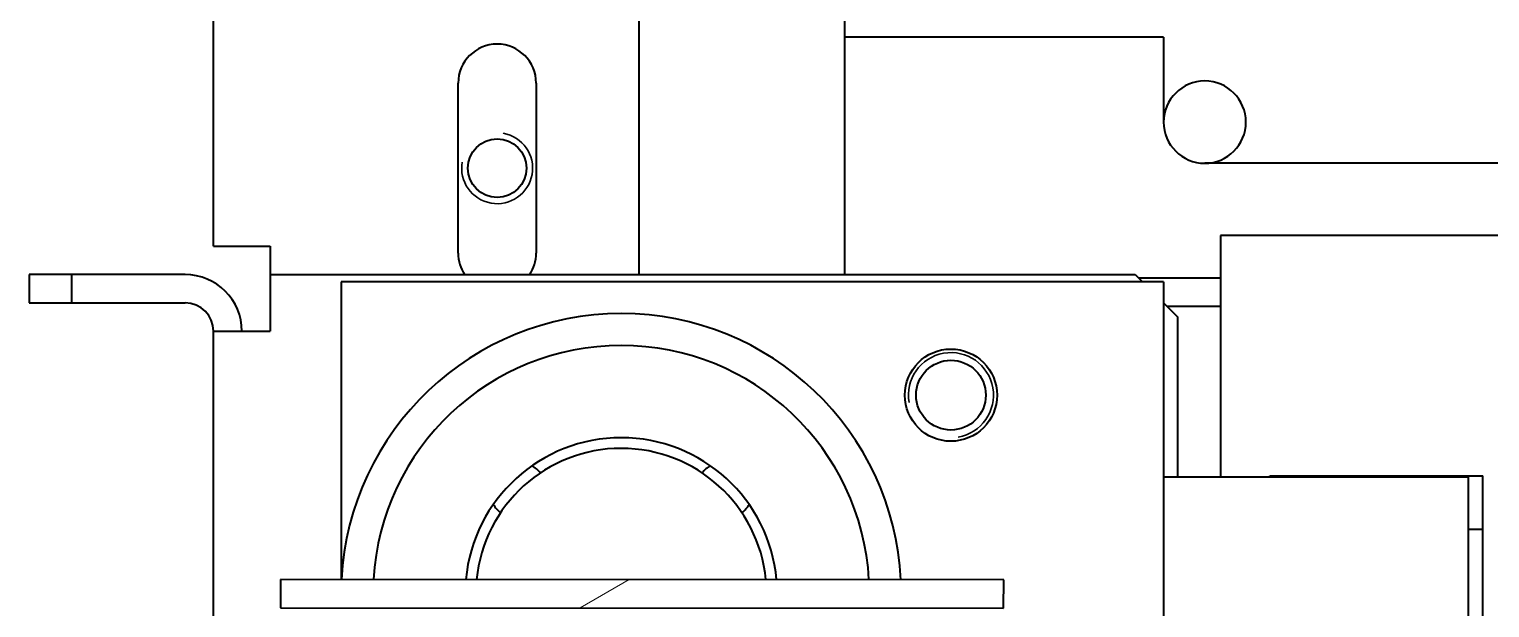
# Model space of a CAD drawing. Header units: millimetres. Extents: x 0 to 4205, y 0 to 2970.
# Drawn here: x 3703.1 to 3806.1, y 1518.9 to 1559.7 of the extents above; entities that cross this region are included whole.
import ezdxf

# ---------------------------------------------------------------- set-up
doc = ezdxf.new("R2010")
doc.units = ezdxf.units.MM
doc.header["$LTSCALE"] = 5
for name, color, linetype, lineweight in [('가시적인 것(ISO)', 3, 'Continuous', 40), ('가시적인 좁은 것(ISO)', 3, 'Continuous', 35), ('해치(ISO)', 7, 'Continuous', 18)]:
    doc.layers.add(name, color=color, linetype=linetype, lineweight=lineweight)

msp = doc.modelspace()

# ---------------------------------------------------------------- hatches: boundary and pattern name
at = {"layer": '해치(ISO)'}
h = msp.add_hatch(dxfattribs=at)
h.set_pattern_fill('ANSI31', color=256, scale=127, angle=-14.999978, style=0)
h.set_pattern_definition([(30, (0, 0), (-7.937505, 13.74815), [])])
h.paths.add_polyline_path([(3771.8396, 1520.8422), (3720.8387, 1520.8643), (3720.8378, 1518.8643), (3771.8388, 1518.8422)])

# ---------------------------------------------------------------- linework, layer by layer
at = {"layer": '가시적인 것(ISO)'}
for p, q in [((3716.1202, 1544.3539), (3716.1202, 1562.3539)), ((3746.1202, 1562.3539), (3746.1202, 1542.3539)), ((3760.6202, 1560.7039), (3760.6202, 1559.1039)), ((3783.1202, 1559.1039), (3760.6202, 1559.1039)), ((3760.6202, 1559.1039), (3760.6202, 1542.3539)), ((3783.1202, 1559.1039), (3783.1202, 1553.1039)), ((3733.3702, 1543.8539), (3733.3702, 1555.8539)), ((3738.8702, 1555.8539), (3738.8702, 1543.8539)), ((3810.2202, 1550.2039), (3786.0202, 1550.2039)), ((3787.1202, 1545.1039), (3787.1202, 1528.1039)), ((3809.1202, 1545.1039), (3787.1202, 1545.1039)), ((3716.1202, 1544.3539), (3720.1202, 1544.3539)), ((3720.1202, 1544.3539), (3720.1202, 1542.3539)), ((3706.1202, 1542.3539), (3703.1202, 1542.3539)), ((3703.1202, 1542.3539), (3703.1202, 1540.3539)), ((3706.1202, 1540.3539), (3706.1202, 1542.3539)), ((3714.1202, 1542.3539), (3706.1202, 1542.3539)), ((3720.1202, 1542.3539), (3781.1202, 1542.3539)), ((3720.1202, 1542.3539), (3720.1202, 1538.3539)), ((3781.1202, 1542.3539), (3781.6202, 1541.8539)), ((3787.1202, 1542.1039), (3781.3702, 1542.1039)), ((3783.1202, 1541.8539), (3725.1202, 1541.8539)), ((3725.1202, 1541.8539), (3725.1202, 1520.8624)), ((3783.1202, 1541.8539), (3783.1202, 1497.8539)), ((3703.1202, 1540.3539), (3706.1202, 1540.3539)), ((3706.1202, 1540.3539), (3714.1202, 1540.3539)), ((3783.1202, 1540.3539), (3784.1202, 1539.3539)), ((3787.1202, 1540.1039), (3783.3702, 1540.1039)), ((3784.1202, 1528.1039), (3784.1202, 1539.3539)), ((3716.1202, 1538.3539), (3720.1202, 1538.3539)), ((3716.1202, 1501.3539), (3716.1202, 1538.3539)), ((3783.1202, 1528.1039), (3804.6202, 1528.1039)), ((3790.6202, 1528.1039), (3790.6202, 1528.1705)), ((3790.6202, 1528.1705), (3805.6202, 1528.1705)), ((3804.6202, 1511.6039), (3804.6202, 1528.1039)), ((3805.6202, 1498.0372), (3805.6202, 1528.1705)), ((3804.6202, 1524.4039), (3805.6202, 1524.4039)), ((3720.8387, 1520.8643), (3720.8378, 1518.8643)), ((3771.8396, 1520.8422), (3720.8387, 1520.8643)), ((3771.8388, 1518.8422), (3771.8396, 1520.8422)), ((3720.8378, 1518.8643), (3771.8388, 1518.8422))]:
    msp.add_line(p, q, dxfattribs=at)
for centre, radius in [((3736.1202, 1549.8539), 2.067), ((3768.1202, 1533.8539), 3.25), ((3768.1202, 1533.8539), 2.4585)]:
    msp.add_circle(centre, radius, dxfattribs=at)
for centre, radius, start, end in [((3736.1202, 1555.8539), 2.75, 0, 180), ((3786.0202, 1553.1039), 2.9, 270, 180), ((3786.0202, 1553.1039), 2.9, 180, 270), ((3736.1202, 1543.8539), 2.75, 180, 213.055731), ((3736.1202, 1543.8539), 2.75, 326.944269, 0), ((3714.1202, 1538.3539), 4, 0, 90), ((3714.1202, 1538.3539), 2, 0, 90), ((3744.8702, 1519.8539), 19.75, 2.877428, 177.072842), ((3744.8702, 1519.8539), 17.5, 3.250964, 176.699306), ((3744.8702, 1519.8539), 11, 5.191043, 174.759226), ((3744.8702, 1519.8539), 10.25, 5.573873, 174.376397), ((3737.587, 1527.1371), 2, 37.990916, 60.355415), ((3752.1534, 1527.1371), 2, 119.644585, 142.009084), ((3737.587, 1527.1371), 2, 209.644585, 232.009084), ((3752.1534, 1527.1371), 2, 307.990916, 330.355415)]:
    msp.add_arc(centre, radius, start, end, dxfattribs=at)
at = {"layer": '가시적인 좁은 것(ISO)'}
for centre, radius, start, end in [((3736.1202, 1549.8539), 2.5, 170, 80), ((3768.1202, 1533.8539), 3, 280, 190)]:
    msp.add_arc(centre, radius, start, end, dxfattribs=at)

doc.saveas('drawing.dxf')
